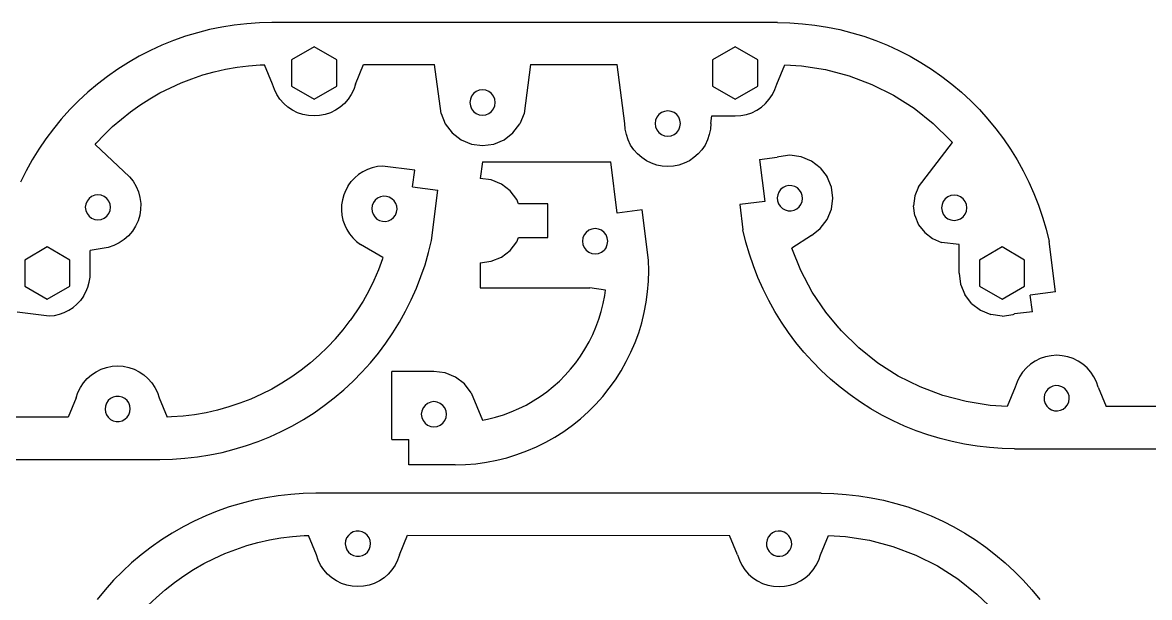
# Model space of a CAD drawing. Extents: x -205 to 205, y -255 to 210.
# Drawn here: x -61.6 to 72.1, y 141.7 to 210 of the extents above; entities that cross this region are included whole.
import ezdxf

# ---------------------------------------------------------------- set-up
doc = ezdxf.new("R2010")
doc.units = 0
doc.layers.get('0').update_dxf_attribs({"linetype": 'CONTINUOUS'})

msp = doc.modelspace()

# ---------------------------------------------------------------- linework, layer by layer
for p, q in [((-40.88, 208.8), (-42.31, 208.37)), ((-39.44, 209.17), (-40.88, 208.8)), ((-37.97, 209.47), (-39.44, 209.17)), ((-36.5, 209.7), (-37.97, 209.47)), ((-35.02, 209.87), (-36.5, 209.7)), ((-33.53, 209.97), (-35.02, 209.87)), ((-32.03, 210.01), (-33.53, 209.97)), ((27.97, 210.01), (-32.03, 210.01)), ((27.97, 210.01), (29.46, 209.97)), ((29.46, 209.97), (30.95, 209.87)), ((30.95, 209.87), (32.43, 209.7)), ((32.43, 209.7), (33.91, 209.47)), ((33.91, 209.47), (35.37, 209.17)), ((35.37, 209.17), (36.82, 208.8)), ((36.82, 208.8), (38.24, 208.37)), ((-43.72, 207.87), (-45.1, 207.31)), ((-42.31, 208.37), (-43.72, 207.87)), ((38.24, 208.37), (39.65, 207.87)), ((39.65, 207.87), (41.04, 207.31)), ((-46.46, 206.69), (-47.79, 206)), ((-45.1, 207.31), (-46.46, 206.69)), ((-27.03, 207.11), (-29.72, 205.56)), ((-24.35, 205.56), (-27.03, 207.11)), ((22.97, 207.11), (20.28, 205.56)), ((25.65, 205.56), (22.97, 207.11)), ((41.04, 207.31), (42.39, 206.69)), ((42.39, 206.69), (43.72, 206)), ((-49.08, 205.26), (-50.34, 204.46)), ((-47.79, 206), (-49.08, 205.26)), ((-36.17, 204.69), (-34.8, 204.86)), ((-34.8, 204.86), (-33.42, 204.97)), ((-33.42, 204.97), (-32.91, 204.98)), ((-31.96, 202.69), (-32.91, 204.98)), ((-29.72, 205.56), (-29.72, 202.46)), ((-24.35, 202.46), (-24.35, 205.56)), ((-22.11, 202.69), (-21.15, 205.01)), ((-21.15, 205.01), (-12.73, 205.01)), ((-11.96, 199.19), (-12.73, 205.01)), ((-1.34, 205.01), (-2.11, 199.19)), ((-1.34, 205.01), (8.94, 205.01)), ((9.87, 198.01), (8.94, 205.01)), ((20.28, 205.56), (20.28, 202.46)), ((25.65, 202.46), (25.65, 205.56)), ((27.89, 202.69), (28.84, 204.98)), ((28.84, 204.98), (30.85, 204.86)), ((30.85, 204.86), (33.7, 204.42)), ((43.72, 206), (45.02, 205.26)), ((45.02, 205.26), (46.28, 204.46)), ((-51.57, 203.61), (-52.75, 202.7)), ((-50.34, 204.46), (-51.57, 203.61)), ((-41.54, 203.34), (-40.22, 203.78)), ((-40.22, 203.78), (-38.89, 204.15)), ((-38.89, 204.15), (-37.54, 204.45)), ((-37.54, 204.45), (-36.17, 204.69)), ((33.7, 204.42), (36.49, 203.68)), ((36.49, 203.68), (39.19, 202.66)), ((46.28, 204.46), (47.5, 203.61)), ((47.5, 203.61), (48.68, 202.7)), ((-52.75, 202.7), (-53.89, 201.73)), ((-45.33, 201.64), (-44.09, 202.27)), ((-44.09, 202.27), (-42.83, 202.84)), ((-42.83, 202.84), (-41.54, 203.34)), ((-31.75, 202.06), (-31.96, 202.69)), ((-31.45, 201.46), (-31.75, 202.06)), ((-29.72, 202.46), (-27.03, 200.91)), ((-27.03, 200.91), (-24.35, 202.46)), ((-22.32, 202.06), (-22.62, 201.46)), ((-22.11, 202.69), (-22.32, 202.06)), ((20.28, 202.46), (22.97, 200.91)), ((22.97, 200.91), (25.65, 202.46)), ((27.38, 201.46), (27.68, 202.06)), ((27.68, 202.06), (27.89, 202.69)), ((39.19, 202.66), (41.77, 201.37)), ((48.68, 202.7), (49.82, 201.73)), ((-54.99, 200.72), (-56.04, 199.66)), ((-53.89, 201.73), (-54.99, 200.72)), ((-47.7, 200.21), (-46.53, 200.96)), ((-46.53, 200.96), (-45.33, 201.64)), ((-31.08, 200.9), (-31.45, 201.46)), ((-30.64, 200.4), (-31.08, 200.9)), ((-22.99, 200.9), (-23.43, 200.4)), ((-22.62, 201.46), (-22.99, 200.9)), ((-8.48, 200.9), (-8.53, 200.51)), ((-8.33, 201.26), (-8.48, 200.9)), ((-8.09, 201.57), (-8.33, 201.26)), ((-7.78, 201.81), (-8.09, 201.57)), ((-7.42, 201.96), (-7.78, 201.81)), ((-7.03, 202.01), (-7.42, 201.96)), ((-6.65, 201.96), (-7.03, 202.01)), ((-6.28, 201.81), (-6.65, 201.96)), ((-5.97, 201.57), (-6.28, 201.81)), ((-5.73, 201.26), (-5.97, 201.57)), ((-5.59, 200.9), (-5.73, 201.26)), ((-5.53, 200.51), (-5.59, 200.9)), ((26.57, 200.4), (27.01, 200.9)), ((27.01, 200.9), (27.38, 201.46)), ((41.77, 201.37), (44.2, 199.82)), ((49.82, 201.73), (50.92, 200.72)), ((50.92, 200.72), (51.97, 199.66)), ((-56.04, 199.66), (-57.04, 198.55)), ((-49.91, 198.55), (-48.82, 199.41)), ((-48.82, 199.41), (-47.7, 200.21)), ((-30.14, 199.96), (-30.64, 200.4)), ((-29.58, 199.59), (-30.14, 199.96)), ((-28.99, 199.3), (-29.58, 199.59)), ((-24.48, 199.59), (-25.08, 199.3)), ((-23.93, 199.96), (-24.48, 199.59)), ((-23.43, 200.4), (-23.93, 199.96)), ((-8.53, 200.51), (-8.48, 200.12)), ((-8.48, 200.12), (-8.33, 199.76)), ((-8.33, 199.76), (-8.09, 199.45)), ((-8.09, 199.45), (-7.78, 199.21)), ((-6.28, 199.21), (-5.97, 199.45)), ((-5.97, 199.45), (-5.73, 199.76)), ((-5.73, 199.76), (-5.59, 200.12)), ((-5.59, 200.12), (-5.53, 200.51)), ((14.58, 199.46), (14.22, 199.31)), ((14.97, 199.51), (14.58, 199.46)), ((15.35, 199.46), (14.97, 199.51)), ((15.72, 199.31), (15.35, 199.46)), ((24.92, 199.3), (25.52, 199.59)), ((25.52, 199.59), (26.07, 199.96)), ((26.07, 199.96), (26.57, 200.4)), ((44.2, 199.82), (46.46, 198.03)), ((51.97, 199.66), (52.97, 198.55)), ((-57.04, 198.55), (-57.98, 197.39)), ((-50.95, 197.64), (-49.91, 198.55)), ((-28.35, 199.08), (-28.99, 199.3)), ((-27.7, 198.95), (-28.35, 199.08)), ((-27.03, 198.91), (-27.7, 198.95)), ((-26.37, 198.95), (-27.03, 198.91)), ((-25.71, 199.08), (-26.37, 198.95)), ((-25.08, 199.3), (-25.71, 199.08)), ((-11.96, 199.19), (-11.45, 197.96)), ((-7.78, 199.21), (-7.42, 199.06)), ((-7.42, 199.06), (-7.03, 199.01)), ((-7.03, 199.01), (-6.65, 199.06)), ((-6.65, 199.06), (-6.28, 199.21)), ((-2.11, 199.19), (-2.62, 197.96)), ((9.91, 197.34), (9.87, 198.01)), ((13.52, 198.4), (13.47, 198.01)), ((13.47, 198.01), (13.52, 197.62)), ((13.67, 198.76), (13.52, 198.4)), ((13.91, 199.07), (13.67, 198.76)), ((14.22, 199.31), (13.91, 199.07)), ((16.03, 199.07), (15.72, 199.31)), ((16.27, 198.76), (16.03, 199.07)), ((16.41, 198.4), (16.27, 198.76)), ((16.47, 198.01), (16.41, 198.4)), ((16.41, 197.62), (16.47, 198.01)), ((20.07, 198.01), (20.02, 197.34)), ((20.07, 198.01), (20.18, 198.91)), ((20.18, 198.91), (22.97, 198.91)), ((22.97, 198.91), (23.63, 198.95)), ((23.63, 198.95), (24.29, 199.08)), ((24.29, 199.08), (24.92, 199.3)), ((46.46, 198.03), (48.53, 196.01)), ((52.97, 198.55), (53.92, 197.39)), ((-57.98, 197.39), (-58.88, 196.2)), ((-52.9, 195.67), (-51.95, 196.68)), ((-51.95, 196.68), (-50.95, 197.64)), ((-11.45, 197.96), (-10.64, 196.9)), ((-10.64, 196.9), (-9.58, 196.09)), ((-4.48, 196.09), (-3.43, 196.9)), ((-3.43, 196.9), (-2.62, 197.96)), ((10.04, 196.69), (9.91, 197.34)), ((10.25, 196.06), (10.04, 196.69)), ((13.52, 197.62), (13.67, 197.26)), ((13.67, 197.26), (13.91, 196.95)), ((13.91, 196.95), (14.22, 196.71)), ((14.22, 196.71), (14.58, 196.56)), ((15.35, 196.56), (15.72, 196.71)), ((15.72, 196.71), (16.03, 196.95)), ((16.03, 196.95), (16.27, 197.26)), ((16.27, 197.26), (16.41, 197.62)), ((19.89, 196.69), (19.68, 196.06)), ((20.02, 197.34), (19.89, 196.69)), ((53.92, 197.39), (54.81, 196.2)), ((-58.88, 196.2), (-59.72, 194.97)), ((-53.01, 195.54), (-52.9, 195.67)), ((-53.01, 195.54), (-48.95, 191.7)), ((-9.58, 196.09), (-8.35, 195.58)), ((-8.35, 195.58), (-7.03, 195.41)), ((-7.03, 195.41), (-5.71, 195.58)), ((-5.71, 195.58), (-4.48, 196.09)), ((10.55, 195.46), (10.25, 196.06)), ((10.92, 194.9), (10.55, 195.46)), ((14.58, 196.56), (14.97, 196.51)), ((14.97, 196.51), (15.35, 196.56)), ((19.38, 195.46), (19.01, 194.9)), ((19.68, 196.06), (19.38, 195.46)), ((44.74, 190.5), (48.76, 195.74)), ((48.53, 196.01), (48.76, 195.74)), ((54.81, 196.2), (55.65, 194.97)), ((-59.72, 194.97), (-60.5, 193.69)), ((11.36, 194.4), (10.92, 194.9)), ((11.86, 193.96), (11.36, 194.4)), ((18.57, 194.4), (18.07, 193.96)), ((19.01, 194.9), (18.57, 194.4)), ((25.86, 193.73), (27.96, 194)), ((28.14, 194.07), (27.96, 194)), ((29.46, 194.25), (28.14, 194.07)), ((30.78, 194.07), (29.46, 194.25)), ((32.01, 193.56), (30.78, 194.07)), ((55.65, 194.97), (56.44, 193.69)), ((-60.5, 193.69), (-61.23, 192.39)), ((-20.12, 192.77), (-20.69, 192.57)), ((-19.52, 192.91), (-20.12, 192.77)), ((-18.92, 192.95), (-19.52, 192.91)), ((-15.08, 192.47), (-18.92, 192.95)), ((-7.03, 193.48), (-7.3, 191.48)), ((-7.03, 193.48), (8.18, 193.48)), ((8.94, 187.38), (8.18, 193.48)), ((12.42, 193.59), (11.86, 193.96)), ((13.01, 193.3), (12.42, 193.59)), ((13.65, 193.08), (13.01, 193.3)), ((14.3, 192.95), (13.65, 193.08)), ((14.97, 192.91), (14.3, 192.95)), ((15.63, 192.95), (14.97, 192.91)), ((16.29, 193.08), (15.63, 192.95)), ((16.92, 193.3), (16.29, 193.08)), ((17.52, 193.59), (16.92, 193.3)), ((18.07, 193.96), (17.52, 193.59)), ((25.86, 193.73), (26.48, 188.77)), ((33.07, 192.75), (32.01, 193.56)), ((33.07, 192.75), (33.88, 191.7)), ((56.44, 193.69), (57.16, 192.39)), ((-61.23, 192.39), (-61.9, 191.05)), ((-48.95, 191.7), (-48.51, 191.15)), ((-22.2, 191.56), (-22.62, 191.12)), ((-21.74, 191.96), (-22.2, 191.56)), ((-21.23, 192.29), (-21.74, 191.96)), ((-20.69, 192.57), (-21.23, 192.29)), ((-15.33, 190.48), (-15.08, 192.47)), ((-6.01, 191.31), (-7.3, 191.48)), ((34.39, 190.47), (33.88, 191.7)), ((57.16, 192.39), (57.83, 191.05)), ((-48.51, 191.15), (-48.15, 190.55)), ((-48.15, 190.55), (-47.88, 189.9)), ((-23.27, 190.1), (-23.5, 189.53)), ((-22.97, 190.63), (-23.27, 190.1)), ((-22.97, 190.63), (-22.62, 191.12)), ((-15.33, 190.48), (-12.35, 190.11)), ((-13.1, 184.13), (-12.35, 190.11)), ((-4.8, 190.81), (-6.01, 191.31)), ((-3.77, 190.02), (-4.8, 190.81)), ((-2.97, 188.98), (-3.77, 190.02)), ((28.36, 190.17), (28.15, 189.88)), ((28.64, 190.4), (28.36, 190.17)), ((28.97, 190.56), (28.64, 190.4)), ((29.32, 190.64), (28.97, 190.56)), ((29.68, 190.63), (29.32, 190.64)), ((30.03, 190.53), (29.68, 190.63)), ((30.34, 190.36), (30.03, 190.53)), ((30.61, 190.11), (30.34, 190.36)), ((30.81, 189.81), (30.61, 190.11)), ((34.56, 189.15), (34.39, 190.47)), ((44.74, 190.5), (44.29, 189.41)), ((57.83, 191.05), (58.43, 189.69)), ((-53.99, 188.81), (-54.14, 188.45)), ((-53.75, 189.12), (-53.99, 188.81)), ((-53.44, 189.36), (-53.75, 189.12)), ((-53.08, 189.51), (-53.44, 189.36)), ((-52.69, 189.56), (-53.08, 189.51)), ((-52.3, 189.51), (-52.69, 189.56)), ((-51.94, 189.36), (-52.3, 189.51)), ((-51.63, 189.12), (-51.94, 189.36)), ((-51.39, 188.81), (-51.63, 189.12)), ((-51.24, 188.45), (-51.39, 188.81)), ((-47.88, 189.9), (-47.7, 189.22)), ((-47.7, 189.22), (-47.61, 188.52)), ((-23.67, 188.95), (-23.76, 188.35)), ((-23.5, 189.53), (-23.67, 188.95)), ((-19.77, 188.91), (-19.98, 188.62)), ((-19.49, 189.14), (-19.77, 188.91)), ((-19.16, 189.3), (-19.49, 189.14)), ((-18.81, 189.37), (-19.16, 189.3)), ((-18.45, 189.36), (-18.81, 189.37)), ((-18.1, 189.26), (-18.45, 189.36)), ((-17.79, 189.08), (-18.1, 189.26)), ((-17.53, 188.83), (-17.79, 189.08)), ((-17.33, 188.53), (-17.53, 188.83)), ((-2.76, 188.48), (-2.97, 188.98)), ((26.48, 188.77), (23.51, 188.4)), ((28.01, 189.54), (27.96, 189.19)), ((27.96, 189.19), (27.99, 188.83)), ((27.99, 188.83), (28.11, 188.48)), ((28.15, 189.88), (28.01, 189.54)), ((30.77, 188.41), (30.91, 188.75)), ((30.93, 189.47), (30.81, 189.81)), ((30.91, 188.75), (30.96, 189.11)), ((30.96, 189.11), (30.93, 189.47)), ((34.39, 187.83), (34.56, 189.15)), ((44.29, 189.41), (44.14, 188.25)), ((47.67, 188.76), (47.52, 188.4)), ((47.91, 189.07), (47.67, 188.76)), ((48.22, 189.31), (47.91, 189.07)), ((48.58, 189.46), (48.22, 189.31)), ((48.97, 189.51), (48.58, 189.46)), ((49.35, 189.46), (48.97, 189.51)), ((49.72, 189.31), (49.35, 189.46)), ((50.03, 189.07), (49.72, 189.31)), ((50.27, 188.76), (50.03, 189.07)), ((50.41, 188.4), (50.27, 188.76)), ((58.43, 189.69), (58.97, 188.3)), ((-54.14, 188.45), (-54.19, 188.06)), ((-54.19, 188.06), (-54.14, 187.67)), ((-54.14, 187.67), (-53.99, 187.31)), ((-53.99, 187.31), (-53.75, 187)), ((-51.63, 187), (-51.39, 187.31)), ((-51.39, 187.31), (-51.24, 187.67)), ((-51.19, 188.06), (-51.24, 188.45)), ((-51.24, 187.67), (-51.19, 188.06)), ((-47.63, 187.82), (-47.73, 187.13)), ((-47.61, 188.52), (-47.63, 187.82)), ((-23.76, 188.35), (-23.78, 187.74)), ((-23.78, 187.74), (-23.72, 187.13)), ((-20.12, 188.29), (-20.18, 187.93)), ((-20.18, 187.93), (-20.15, 187.57)), ((-20.15, 187.57), (-20.03, 187.23)), ((-19.98, 188.62), (-20.12, 188.29)), ((-17.37, 187.14), (-17.23, 187.47)), ((-17.21, 188.19), (-17.33, 188.53)), ((-17.23, 187.47), (-17.18, 187.83)), ((-17.18, 187.83), (-17.21, 188.19)), ((0.7, 188.48), (-2.76, 188.48)), ((0.7, 184.48), (0.7, 188.48)), ((11.92, 187.75), (8.94, 187.38)), ((12.66, 181.77), (11.92, 187.75)), ((23.51, 188.4), (23.88, 185.4)), ((28.11, 188.48), (28.31, 188.18)), ((28.31, 188.18), (28.58, 187.94)), ((28.58, 187.94), (28.89, 187.76)), ((28.89, 187.76), (29.24, 187.66)), ((29.24, 187.66), (29.6, 187.65)), ((29.6, 187.65), (29.95, 187.73)), ((29.95, 187.73), (30.28, 187.89)), ((30.28, 187.89), (30.56, 188.12)), ((30.56, 188.12), (30.77, 188.41)), ((33.88, 186.6), (34.39, 187.83)), ((44.29, 187.08), (44.14, 188.25)), ((47.52, 188.4), (47.47, 188.01)), ((47.47, 188.01), (47.52, 187.62)), ((47.52, 187.62), (47.67, 187.26)), ((50.27, 187.26), (50.41, 187.62)), ((50.47, 188.01), (50.41, 188.4)), ((50.41, 187.62), (50.47, 188.01)), ((58.97, 188.3), (59.45, 186.88)), ((-53.75, 187), (-53.44, 186.76)), ((-53.44, 186.76), (-53.08, 186.61)), ((-53.08, 186.61), (-52.69, 186.56)), ((-52.69, 186.56), (-52.3, 186.61)), ((-52.3, 186.61), (-51.94, 186.76)), ((-51.94, 186.76), (-51.63, 187)), ((-47.93, 186.45), (-48.23, 185.81)), ((-47.73, 187.13), (-47.93, 186.45)), ((-23.72, 187.13), (-23.6, 186.54)), ((-23.6, 186.54), (-23.4, 185.96)), ((-20.03, 187.23), (-19.83, 186.92)), ((-19.83, 186.92), (-19.57, 186.67)), ((-19.57, 186.67), (-19.26, 186.49)), ((-19.26, 186.49), (-18.91, 186.4)), ((-18.91, 186.4), (-18.55, 186.38)), ((-18.55, 186.38), (-18.19, 186.46)), ((-18.19, 186.46), (-17.87, 186.62)), ((-17.87, 186.62), (-17.59, 186.85)), ((-17.59, 186.85), (-17.37, 187.14)), ((33.07, 185.54), (33.88, 186.6)), ((44.29, 187.08), (44.74, 186)), ((44.74, 186), (45.46, 185.07)), ((47.67, 187.26), (47.91, 186.95)), ((47.91, 186.95), (48.22, 186.71)), ((48.22, 186.71), (48.58, 186.56)), ((48.58, 186.56), (48.97, 186.51)), ((48.97, 186.51), (49.35, 186.56)), ((49.35, 186.56), (49.72, 186.71)), ((49.72, 186.71), (50.03, 186.95)), ((50.03, 186.95), (50.27, 187.26)), ((59.45, 186.88), (59.87, 185.45)), ((-49.06, 184.68), (-49.58, 184.22)), ((-48.6, 185.22), (-49.06, 184.68)), ((-48.23, 185.81), (-48.6, 185.22)), ((-23.4, 185.96), (-23.14, 185.41)), ((-23.14, 185.41), (-22.82, 184.9)), ((-22.82, 184.9), (-22.43, 184.43)), ((5.03, 184.78), (4.88, 184.42)), ((5.27, 185.09), (5.03, 184.78)), ((5.58, 185.33), (5.27, 185.09)), ((5.95, 185.48), (5.58, 185.33)), ((6.33, 185.53), (5.95, 185.48)), ((6.72, 185.48), (6.33, 185.53)), ((7.08, 185.33), (6.72, 185.48)), ((7.39, 185.09), (7.08, 185.33)), ((7.63, 184.78), (7.39, 185.09)), ((7.78, 184.42), (7.63, 184.78)), ((24.23, 183.94), (23.88, 185.4)), ((32.01, 184.73), (29.69, 183.21)), ((32.01, 184.73), (33.07, 185.54)), ((45.46, 185.07), (46.39, 184.35)), ((59.87, 185.45), (60.22, 184)), ((-58.71, 183.35), (-61.39, 181.8)), ((-56.02, 181.8), (-58.71, 183.35)), ((-51.47, 183.3), (-53.61, 182.92)), ((-50.8, 183.52), (-51.47, 183.3)), ((-50.17, 183.83), (-50.8, 183.52)), ((-49.58, 184.22), (-50.17, 183.83)), ((-22.43, 184.43), (-21.99, 184)), ((-21.99, 184), (-21.51, 183.64)), ((-18.86, 182.09), (-21.51, 183.64)), ((-13.45, 182.68), (-13.1, 184.13)), ((-3.77, 182.94), (-2.97, 183.98)), ((-2.97, 183.98), (-2.76, 184.48)), ((-2.76, 184.48), (0.7, 184.48)), ((4.88, 184.42), (4.83, 184.03)), ((4.83, 184.03), (4.88, 183.64)), ((4.88, 183.64), (5.03, 183.28)), ((7.63, 183.28), (7.78, 183.64)), ((7.83, 184.03), (7.78, 184.42)), ((7.78, 183.64), (7.83, 184.03)), ((24.65, 182.51), (24.23, 183.94)), ((46.39, 184.35), (47.47, 183.9)), ((49.54, 183.63), (47.47, 183.9)), ((49.54, 180.25), (49.54, 183.63)), ((54.64, 183.35), (51.95, 181.8)), ((57.32, 181.8), (54.64, 183.35)), ((60.97, 178.02), (60.22, 184)), ((-53.61, 180.39), (-53.61, 182.92)), ((-18.86, 182.09), (-18.9, 181.95)), ((-13.86, 181.24), (-13.45, 182.68)), ((-6.01, 181.65), (-4.8, 182.15)), ((-4.8, 182.15), (-3.77, 182.94)), ((5.03, 183.28), (5.27, 182.97)), ((5.27, 182.97), (5.58, 182.73)), ((5.58, 182.73), (5.95, 182.58)), ((5.95, 182.58), (6.33, 182.53)), ((6.33, 182.53), (6.72, 182.58)), ((6.72, 182.58), (7.08, 182.73)), ((7.08, 182.73), (7.39, 182.97)), ((7.63, 183.28), (7.39, 182.97)), ((25.12, 181.1), (24.65, 182.51)), ((30.76, 180.54), (29.69, 183.21)), ((-61.39, 181.8), (-61.39, 178.7)), ((-56.02, 178.7), (-56.02, 181.8)), ((-19.39, 180.65), (-19.94, 179.38)), ((-18.9, 181.95), (-19.39, 180.65)), ((-14.34, 179.83), (-13.86, 181.24)), ((-7.3, 181.48), (-6.01, 181.65)), ((-7.3, 181.48), (-7.3, 178.48)), ((12.7, 180.52), (12.66, 181.77)), ((25.67, 179.71), (25.12, 181.1)), ((51.95, 181.8), (51.95, 178.7)), ((57.32, 178.7), (57.32, 181.8)), ((-53.72, 179.18), (-53.63, 179.78)), ((-53.63, 179.78), (-53.61, 180.39)), ((-19.94, 179.38), (-20.55, 178.14)), ((-14.89, 178.44), (-14.34, 179.83)), ((12.67, 179.28), (12.7, 180.52)), ((26.27, 178.34), (25.67, 179.71)), ((32.12, 177.99), (30.76, 180.54)), ((49.54, 180.25), (49.71, 178.93)), ((-61.39, 178.7), (-58.71, 177.15)), ((-58.71, 177.15), (-56.02, 178.7)), ((-54.41, 177.5), (-54.11, 178.03)), ((-54.11, 178.03), (-53.88, 178.59)), ((-53.88, 178.59), (-53.72, 179.18)), ((-20.55, 178.14), (-21.22, 176.93)), ((-15.49, 177.07), (-14.89, 178.44)), ((-7.3, 178.48), (5.69, 178.48)), ((7.55, 178.23), (5.69, 178.48)), ((7.47, 177.6), (7.55, 178.23)), ((12.4, 176.8), (12.57, 178.03)), ((12.57, 178.03), (12.67, 179.28)), ((26.94, 177), (26.27, 178.34)), ((33.73, 175.6), (32.12, 177.99)), ((49.71, 178.93), (50.22, 177.7)), ((51.95, 178.7), (54.64, 177.15)), ((54.64, 177.15), (57.32, 178.7)), ((60.97, 178.02), (57.99, 177.64)), ((-55.18, 176.56), (-54.77, 177.01)), ((-54.41, 177.5), (-54.77, 177.01)), ((-21.22, 176.93), (-21.96, 175.75)), ((-16.16, 175.74), (-15.49, 177.07)), ((7.05, 175.69), (7.28, 176.64)), ((7.28, 176.64), (7.47, 177.6)), ((12.17, 175.57), (12.4, 176.8)), ((27.66, 175.7), (26.94, 177)), ((51.03, 176.64), (50.22, 177.7)), ((51.03, 176.64), (52.09, 175.83)), ((58.24, 175.66), (57.99, 177.64)), ((-62.3, 175.66), (-58.47, 175.18)), ((-57.86, 175.22), (-57.27, 175.36)), ((-57.27, 175.36), (-56.7, 175.56)), ((-56.7, 175.56), (-56.15, 175.83)), ((-56.15, 175.83), (-55.65, 176.17)), ((-55.65, 176.17), (-55.18, 176.56)), ((-21.96, 175.75), (-22.74, 174.61)), ((-16.88, 174.43), (-16.16, 175.74)), ((6.77, 174.76), (7.05, 175.69)), ((11.87, 174.36), (12.17, 175.57)), ((28.45, 174.43), (27.66, 175.7)), ((35.27, 173.73), (33.73, 175.6)), ((52.09, 175.83), (53.32, 175.32)), ((54.64, 175.15), (53.32, 175.32)), ((54.64, 175.15), (55.96, 175.32)), ((55.96, 175.32), (56.14, 175.4)), ((58.24, 175.66), (56.14, 175.4)), ((-58.47, 175.18), (-57.86, 175.22)), ((-23.59, 173.51), (-22.74, 174.61)), ((-17.67, 173.16), (-16.88, 174.43)), ((6.43, 173.84), (6.77, 174.76)), ((11.51, 173.17), (11.87, 174.36)), ((29.29, 173.19), (28.45, 174.43)), ((-24.49, 172.46), (-23.59, 173.51)), ((-18.51, 171.93), (-17.67, 173.16)), ((5.61, 172.07), (6.05, 172.94)), ((6.05, 172.94), (6.43, 173.84)), ((11.08, 172), (11.51, 173.17)), ((30.18, 172), (29.29, 173.19)), ((35.33, 173.65), (35.27, 173.73)), ((35.57, 173.38), (35.33, 173.65)), ((37.64, 171.36), (35.57, 173.38)), ((-25.43, 171.45), (-26.43, 170.49)), ((-24.49, 172.46), (-25.43, 171.45)), ((-19.4, 170.73), (-18.51, 171.93)), ((5.13, 171.22), (5.61, 172.07)), ((10.59, 170.85), (11.08, 172)), ((31.13, 170.85), (30.18, 172)), ((39.9, 169.57), (37.64, 171.36)), ((-26.43, 170.49), (-27.47, 169.58)), ((-20.35, 169.58), (-19.4, 170.73)), ((4.04, 169.6), (4.61, 170.4)), ((4.61, 170.4), (5.13, 171.22)), ((10.03, 169.73), (10.59, 170.85)), ((32.13, 169.74), (31.13, 170.85)), ((59.18, 170.1), (58.58, 169.8)), ((59.81, 170.31), (59.18, 170.1)), ((60.47, 170.44), (59.81, 170.31)), ((61.13, 170.49), (60.47, 170.44)), ((61.8, 170.44), (61.13, 170.49)), ((62.45, 170.31), (61.8, 170.44)), ((63.08, 170.1), (62.45, 170.31)), ((63.68, 169.8), (63.08, 170.1)), ((-52.9, 168.54), (-52.3, 168.83)), ((-52.3, 168.83), (-51.67, 169.05)), ((-51.67, 169.05), (-51.02, 169.18)), ((-51.02, 169.18), (-50.35, 169.22)), ((-50.35, 169.22), (-49.69, 169.18)), ((-49.69, 169.18), (-49.03, 169.05)), ((-49.03, 169.05), (-48.4, 168.83)), ((-48.4, 168.83), (-47.8, 168.54)), ((-28.56, 168.72), (-29.69, 167.92)), ((-27.47, 169.58), (-28.56, 168.72)), ((-21.35, 168.47), (-20.35, 169.58)), ((-17.8, 160.48), (-17.8, 168.58)), ((-12.8, 168.58), (-17.8, 168.58)), ((-11.48, 168.41), (-12.8, 168.58)), ((2.78, 168.11), (3.43, 168.84)), ((3.43, 168.84), (4.04, 169.6)), ((8.75, 167.59), (9.42, 168.65)), ((9.42, 168.65), (10.03, 169.73)), ((33.18, 168.68), (32.13, 169.74)), ((34.28, 167.66), (33.18, 168.68)), ((42.33, 168.02), (39.9, 169.57)), ((57.53, 168.99), (57.09, 168.49)), ((58.03, 169.43), (57.53, 168.99)), ((58.58, 169.8), (58.03, 169.43)), ((64.24, 169.43), (63.68, 169.8)), ((64.74, 168.99), (64.24, 169.43)), ((65.18, 168.49), (64.74, 168.99)), ((-54.4, 167.22), (-53.96, 167.73)), ((-53.96, 167.73), (-53.46, 168.17)), ((-53.46, 168.17), (-52.9, 168.54)), ((-47.8, 168.54), (-47.25, 168.17)), ((-47.25, 168.17), (-46.75, 167.73)), ((-46.75, 167.73), (-46.31, 167.22)), ((-29.69, 167.92), (-30.86, 167.17)), ((-23.49, 166.4), (-22.4, 167.41)), ((-22.4, 167.41), (-21.35, 168.47)), ((-10.25, 167.9), (-11.48, 168.41)), ((-9.19, 167.09), (-10.25, 167.9)), ((1.36, 166.77), (2.09, 167.42)), ((2.09, 167.42), (2.78, 168.11)), ((8.02, 166.58), (8.75, 167.59)), ((35.42, 166.7), (34.28, 167.66)), ((44.91, 166.73), (42.33, 168.02)), ((56.42, 167.34), (56.21, 166.71)), ((56.72, 167.94), (56.42, 167.34)), ((57.09, 168.49), (56.72, 167.94)), ((65.55, 167.94), (65.18, 168.49)), ((65.84, 167.34), (65.55, 167.94)), ((66.06, 166.71), (65.84, 167.34)), ((-55.28, 165.44), (-55.06, 166.07)), ((-55.06, 166.07), (-54.77, 166.67)), ((-54.77, 166.67), (-54.4, 167.22)), ((-46.31, 167.22), (-45.93, 166.67)), ((-45.93, 166.67), (-45.64, 166.07)), ((-45.64, 166.07), (-45.43, 165.44)), ((-32.06, 166.48), (-33.29, 165.86)), ((-30.86, 167.17), (-32.06, 166.48)), ((-24.64, 165.43), (-23.49, 166.4)), ((-8.38, 166.03), (-9.19, 167.09)), ((-8.38, 166.03), (-7.04, 162.78)), ((-0.19, 165.59), (0.6, 166.16)), ((0.6, 166.16), (1.36, 166.77)), ((7.24, 165.61), (8.02, 166.58)), ((36.6, 165.79), (35.42, 166.7)), ((47.61, 165.71), (44.91, 166.73)), ((56.21, 166.71), (55.26, 164.41)), ((59.85, 166.16), (59.7, 165.83)), ((60.07, 166.45), (59.85, 166.16)), ((60.36, 166.67), (60.07, 166.45)), ((60.69, 166.82), (60.36, 166.67)), ((61.04, 166.88), (60.69, 166.82)), ((61.4, 166.86), (61.04, 166.88)), ((61.75, 166.75), (61.4, 166.86)), ((62.06, 166.57), (61.75, 166.75)), ((62.31, 166.31), (62.06, 166.57)), ((62.5, 166), (62.31, 166.31)), ((62.61, 165.66), (62.5, 166)), ((66.06, 166.71), (67.01, 164.41)), ((-55.28, 165.44), (-56.24, 163.12)), ((-51.69, 164.8), (-51.81, 164.46)), ((-51.48, 165.1), (-51.69, 164.8)), ((-51.22, 165.35), (-51.48, 165.1)), ((-50.9, 165.52), (-51.22, 165.35)), ((-50.55, 165.61), (-50.9, 165.52)), ((-50.19, 165.61), (-50.55, 165.61)), ((-49.83, 165.53), (-50.19, 165.61)), ((-49.51, 165.36), (-49.83, 165.53)), ((-49.24, 165.12), (-49.51, 165.36)), ((-49.03, 164.83), (-49.24, 165.12)), ((-48.9, 164.49), (-49.03, 164.83)), ((-45.43, 165.44), (-44.48, 163.15)), ((-35.85, 164.79), (-37.16, 164.35)), ((-34.56, 165.29), (-35.85, 164.79)), ((-33.29, 165.86), (-34.56, 165.29)), ((-25.82, 164.52), (-24.64, 165.43)), ((-13.55, 164.78), (-13.86, 164.54)), ((-13.19, 164.93), (-13.55, 164.78)), ((-12.8, 164.98), (-13.19, 164.93)), ((-12.41, 164.93), (-12.8, 164.98)), ((-12.05, 164.78), (-12.41, 164.93)), ((-11.74, 164.54), (-12.05, 164.78)), ((-2.73, 164.15), (-1.86, 164.58)), ((-1.86, 164.58), (-1.01, 165.06)), ((-1.01, 165.06), (-0.19, 165.59)), ((5.53, 163.8), (6.41, 164.68)), ((6.41, 164.68), (7.24, 165.61)), ((37.82, 164.93), (36.6, 165.79)), ((39.08, 164.13), (37.82, 164.93)), ((50.4, 164.98), (47.61, 165.71)), ((53.25, 164.53), (50.4, 164.98)), ((59.7, 165.83), (59.64, 165.48)), ((59.64, 165.48), (59.66, 165.12)), ((59.66, 165.12), (59.77, 164.77)), ((59.77, 164.77), (59.95, 164.46)), ((62.19, 164.33), (62.42, 164.61)), ((62.42, 164.61), (62.56, 164.94)), ((62.56, 164.94), (62.63, 165.3)), ((62.63, 165.3), (62.61, 165.66)), ((-51.81, 164.46), (-51.85, 164.1)), ((-51.85, 164.1), (-51.8, 163.75)), ((-51.8, 163.75), (-51.67, 163.41)), ((-51.67, 163.41), (-51.46, 163.12)), ((-49.22, 163.14), (-49.02, 163.43)), ((-49.02, 163.43), (-48.89, 163.77)), ((-48.85, 164.13), (-48.9, 164.49)), ((-48.89, 163.77), (-48.85, 164.13)), ((-42.59, 163.26), (-43.97, 163.16)), ((-41.21, 163.43), (-42.59, 163.26)), ((-39.85, 163.67), (-41.21, 163.43)), ((-38.5, 163.98), (-39.85, 163.67)), ((-37.16, 164.35), (-38.5, 163.98)), ((-28.3, 162.87), (-27.04, 163.67)), ((-27.04, 163.67), (-25.82, 164.52)), ((-14.25, 163.87), (-14.3, 163.48)), ((-14.3, 163.48), (-14.25, 163.09)), ((-14.1, 164.23), (-14.25, 163.87)), ((-13.86, 164.54), (-14.1, 164.23)), ((-11.5, 164.23), (-11.74, 164.54)), ((-11.35, 163.87), (-11.5, 164.23)), ((-11.3, 163.48), (-11.35, 163.87)), ((-11.35, 163.09), (-11.3, 163.48)), ((-5.48, 163.14), (-4.55, 163.42)), ((-4.55, 163.42), (-3.63, 163.76)), ((-3.63, 163.76), (-2.73, 164.15)), ((4.6, 162.96), (5.53, 163.8)), ((40.38, 163.39), (39.08, 164.13)), ((41.71, 162.71), (40.38, 163.39)), ((55.26, 164.41), (53.25, 164.53)), ((59.95, 164.46), (60.21, 164.21)), ((60.21, 164.21), (60.52, 164.02)), ((60.52, 164.02), (60.86, 163.91)), ((60.86, 163.91), (61.22, 163.89)), ((61.22, 163.89), (61.58, 163.95)), ((61.58, 163.95), (61.91, 164.1)), ((61.91, 164.1), (62.19, 164.33)), ((105.25, 164.39), (67.01, 164.41)), ((-56.24, 163.12), (-94.48, 163.15)), ((-51.46, 163.12), (-51.19, 162.88)), ((-51.19, 162.88), (-50.87, 162.71)), ((-50.87, 162.71), (-50.52, 162.63)), ((-50.52, 162.63), (-50.16, 162.63)), ((-50.16, 162.63), (-49.81, 162.72)), ((-49.81, 162.72), (-49.49, 162.89)), ((-49.49, 162.89), (-49.22, 163.14)), ((-43.97, 163.16), (-44.48, 163.15)), ((-30.92, 161.44), (-29.6, 162.12)), ((-29.6, 162.12), (-28.3, 162.87)), ((-14.25, 163.09), (-14.1, 162.73)), ((-14.1, 162.73), (-13.86, 162.42)), ((-13.86, 162.42), (-13.55, 162.18)), ((-13.55, 162.18), (-13.19, 162.03)), ((-13.19, 162.03), (-12.8, 161.98)), ((-12.8, 161.98), (-12.41, 162.03)), ((-12.41, 162.03), (-12.05, 162.18)), ((-12.05, 162.18), (-11.74, 162.42)), ((-11.74, 162.42), (-11.5, 162.73)), ((-11.5, 162.73), (-11.35, 163.09)), ((-7.04, 162.78), (-6.43, 162.9)), ((-6.43, 162.9), (-5.48, 163.14)), ((2.62, 161.45), (3.63, 162.18)), ((3.63, 162.18), (4.6, 162.96)), ((43.06, 162.08), (41.71, 162.71)), ((44.45, 161.52), (43.06, 162.08)), ((-33.67, 160.26), (-32.28, 160.82)), ((-32.28, 160.82), (-30.92, 161.44)), ((0.48, 160.16), (1.57, 160.78)), ((1.57, 160.78), (2.62, 161.45)), ((45.85, 161.03), (44.45, 161.52)), ((47.28, 160.59), (45.85, 161.03)), ((48.73, 160.23), (47.28, 160.59)), ((-37.95, 158.96), (-36.5, 159.33)), ((-36.5, 159.33), (-35.07, 159.76)), ((-35.07, 159.76), (-33.67, 160.26)), ((-17.8, 160.48), (-15.8, 160.48)), ((-15.8, 157.48), (-15.8, 160.48)), ((-1.78, 159.12), (-0.63, 159.61)), ((-0.63, 159.61), (0.48, 160.16)), ((50.19, 159.93), (48.73, 160.23)), ((51.67, 159.69), (50.19, 159.93)), ((53.15, 159.52), (51.67, 159.69)), ((54.64, 159.42), (53.15, 159.52)), ((56.13, 159.39), (54.64, 159.42)), ((56.13, 159.39), (116.13, 159.39)), ((-105.35, 158.12), (-45.35, 158.12)), ((-45.35, 158.12), (-43.86, 158.15)), ((-43.86, 158.15), (-42.37, 158.25)), ((-42.37, 158.25), (-40.89, 158.42)), ((-40.89, 158.42), (-39.41, 158.66)), ((-39.41, 158.66), (-37.95, 158.96)), ((-6.58, 157.78), (-5.35, 158.02)), ((-5.35, 158.02), (-4.14, 158.32)), ((-4.14, 158.32), (-2.95, 158.69)), ((-2.95, 158.69), (-1.78, 159.12)), ((-10.3, 157.48), (-15.8, 157.48)), ((-10.3, 157.48), (-9.05, 157.51)), ((-9.05, 157.51), (-7.81, 157.61)), ((-7.81, 157.61), (-6.58, 157.78)), ((-29.81, 153.97), (-31.3, 153.8)), ((-28.32, 154.07), (-29.81, 153.97)), ((-26.83, 154.11), (-28.32, 154.07)), ((33.17, 154.11), (-26.83, 154.11)), ((33.17, 154.11), (34.66, 154.07)), ((34.66, 154.07), (36.15, 153.97)), ((36.15, 153.97), (37.63, 153.8)), ((-35.68, 152.9), (-37.11, 152.47)), ((-34.23, 153.27), (-35.68, 152.9)), ((-32.77, 153.57), (-34.23, 153.27)), ((-31.3, 153.8), (-32.77, 153.57)), ((37.63, 153.8), (39.11, 153.57)), ((39.11, 153.57), (40.57, 153.27)), ((40.57, 153.27), (42.02, 152.9)), ((42.02, 152.9), (43.45, 152.47)), ((-39.9, 151.41), (-41.26, 150.79)), ((-38.52, 151.97), (-39.9, 151.41)), ((-37.11, 152.47), (-38.52, 151.97)), ((43.45, 152.47), (44.85, 151.97)), ((44.85, 151.97), (46.24, 151.41)), ((46.24, 151.41), (47.6, 150.79)), ((-42.59, 150.1), (-43.88, 149.36)), ((-41.26, 150.79), (-42.59, 150.1)), ((47.6, 150.79), (48.92, 150.1)), ((48.92, 150.1), (50.22, 149.36)), ((-45.14, 148.56), (-46.37, 147.71)), ((-43.88, 149.36), (-45.14, 148.56)), ((-33.69, 148.25), (-32.34, 148.55)), ((-32.34, 148.55), (-30.97, 148.79)), ((-30.97, 148.79), (-29.6, 148.96)), ((-29.6, 148.96), (-28.22, 149.07)), ((-28.22, 149.07), (-27.71, 149.08)), ((-26.76, 146.79), (-27.71, 149.08)), ((-23.17, 148.79), (-23.29, 148.45)), ((-22.96, 149.09), (-23.17, 148.79)), ((-22.7, 149.33), (-22.96, 149.09)), ((-22.38, 149.51), (-22.7, 149.33)), ((-22.03, 149.6), (-22.38, 149.51)), ((-21.67, 149.6), (-22.03, 149.6)), ((-21.31, 149.52), (-21.67, 149.6)), ((-20.99, 149.35), (-21.31, 149.52)), ((-20.72, 149.11), (-20.99, 149.35)), ((-20.51, 148.82), (-20.72, 149.11)), ((-20.38, 148.48), (-20.51, 148.82)), ((-16.91, 146.79), (-15.94, 149.11)), ((-15.94, 149.11), (22.29, 149.08)), ((23.24, 146.79), (22.29, 149.08)), ((26.74, 148.55), (26.67, 148.2)), ((26.88, 148.88), (26.74, 148.55)), ((27.11, 149.17), (26.88, 148.88)), ((27.39, 149.39), (27.11, 149.17)), ((27.72, 149.54), (27.39, 149.39)), ((28.08, 149.61), (27.72, 149.54)), ((28.44, 149.58), (28.08, 149.61)), ((28.78, 149.48), (28.44, 149.58)), ((29.09, 149.29), (28.78, 149.48)), ((29.35, 149.03), (29.09, 149.29)), ((29.54, 148.72), (29.35, 149.03)), ((29.64, 148.38), (29.54, 148.72)), ((33.09, 146.79), (34.04, 149.08)), ((34.04, 149.08), (36.05, 148.96)), ((36.05, 148.96), (38.9, 148.52)), ((38.9, 148.52), (41.69, 147.78)), ((50.22, 149.36), (51.48, 148.56)), ((51.48, 148.56), (52.7, 147.71)), ((-46.37, 147.71), (-47.55, 146.8)), ((-37.62, 146.94), (-36.33, 147.44)), ((-36.33, 147.44), (-35.02, 147.88)), ((-35.02, 147.88), (-33.69, 148.25)), ((-23.29, 148.45), (-23.33, 148.09)), ((-23.33, 148.09), (-23.28, 147.74)), ((-23.28, 147.74), (-23.15, 147.4)), ((-23.15, 147.4), (-22.94, 147.1)), ((-20.7, 147.12), (-20.5, 147.42)), ((-20.5, 147.42), (-20.37, 147.76)), ((-20.33, 148.12), (-20.38, 148.48)), ((-20.37, 147.76), (-20.33, 148.12)), ((26.67, 148.2), (26.69, 147.84)), ((26.69, 147.84), (26.8, 147.49)), ((26.8, 147.49), (26.99, 147.18)), ((26.99, 147.18), (27.24, 146.93)), ((29.23, 147.05), (29.45, 147.33)), ((29.45, 147.33), (29.6, 147.66)), ((29.6, 147.66), (29.67, 148.02)), ((29.67, 148.02), (29.64, 148.38)), ((41.69, 147.78), (44.39, 146.76)), ((52.7, 147.71), (53.88, 146.8)), ((-48.69, 145.83), (-49.78, 144.82)), ((-47.55, 146.8), (-48.69, 145.83)), ((-40.12, 145.74), (-38.89, 146.37)), ((-38.89, 146.37), (-37.62, 146.94)), ((-26.54, 146.16), (-26.76, 146.79)), ((-26.25, 145.56), (-26.54, 146.16)), ((-22.94, 147.1), (-22.67, 146.87)), ((-22.67, 146.87), (-22.35, 146.7)), ((-22.35, 146.7), (-22, 146.62)), ((-22, 146.62), (-21.64, 146.62)), ((-21.64, 146.62), (-21.29, 146.71)), ((-21.29, 146.71), (-20.97, 146.88)), ((-20.97, 146.88), (-20.7, 147.12)), ((-17.12, 146.16), (-17.41, 145.56)), ((-16.91, 146.79), (-17.12, 146.16)), ((23.24, 146.79), (23.46, 146.16)), ((23.46, 146.16), (23.75, 145.56)), ((27.24, 146.93), (27.55, 146.74)), ((27.55, 146.74), (27.9, 146.63)), ((27.9, 146.63), (28.26, 146.61)), ((28.26, 146.61), (28.61, 146.68)), ((28.61, 146.68), (28.94, 146.82)), ((28.94, 146.82), (29.23, 147.05)), ((32.59, 145.56), (32.88, 146.16)), ((32.88, 146.16), (33.09, 146.79)), ((44.39, 146.76), (46.97, 145.47)), ((53.88, 146.8), (55.03, 145.83)), ((55.03, 145.83), (56.12, 144.82)), ((-49.78, 144.82), (-50.83, 143.76)), ((-42.49, 144.31), (-41.33, 145.06)), ((-41.33, 145.06), (-40.12, 145.74)), ((-25.88, 145), (-26.25, 145.56)), ((-25.44, 144.5), (-25.88, 145)), ((-24.94, 144.06), (-25.44, 144.5)), ((-18.23, 144.5), (-18.73, 144.06)), ((-17.79, 145), (-18.23, 144.5)), ((-17.41, 145.56), (-17.79, 145)), ((23.75, 145.56), (24.12, 145)), ((24.12, 145), (24.56, 144.5)), ((24.56, 144.5), (25.06, 144.06)), ((31.27, 144.06), (31.77, 144.5)), ((31.77, 144.5), (32.21, 145)), ((32.21, 145), (32.59, 145.56)), ((46.97, 145.47), (49.4, 143.92)), ((56.12, 144.82), (57.17, 143.76)), ((-50.83, 143.76), (-51.83, 142.65)), ((-44.71, 142.65), (-43.62, 143.51)), ((-43.62, 143.51), (-42.49, 144.31)), ((-24.38, 143.69), (-24.94, 144.06)), ((-23.78, 143.4), (-24.38, 143.69)), ((-23.15, 143.18), (-23.78, 143.4)), ((-22.5, 143.05), (-23.15, 143.18)), ((-20.51, 143.18), (-21.17, 143.05)), ((-19.88, 143.4), (-20.51, 143.18)), ((-19.28, 143.69), (-19.88, 143.4)), ((-18.73, 144.06), (-19.28, 143.69)), ((25.06, 144.06), (25.62, 143.69)), ((25.62, 143.69), (26.22, 143.4)), ((26.22, 143.4), (26.85, 143.18)), ((26.85, 143.18), (27.5, 143.05)), ((28.83, 143.05), (29.49, 143.18)), ((29.49, 143.18), (30.12, 143.4)), ((30.12, 143.4), (30.72, 143.69)), ((30.72, 143.69), (31.27, 144.06)), ((49.4, 143.92), (51.66, 142.13)), ((57.17, 143.76), (58.17, 142.65)), ((-51.83, 142.65), (-52.78, 141.49)), ((-45.75, 141.74), (-44.71, 142.65)), ((-21.83, 143.01), (-22.5, 143.05)), ((-21.17, 143.05), (-21.83, 143.01)), ((27.5, 143.05), (28.17, 143.01)), ((28.17, 143.01), (28.83, 143.05)), ((51.66, 142.13), (53.73, 140.12)), ((58.17, 142.65), (59.12, 141.49)), ((-46.75, 140.78), (-45.75, 141.74))]:
    msp.add_line(p, q)

doc.saveas('drawing.dxf')
